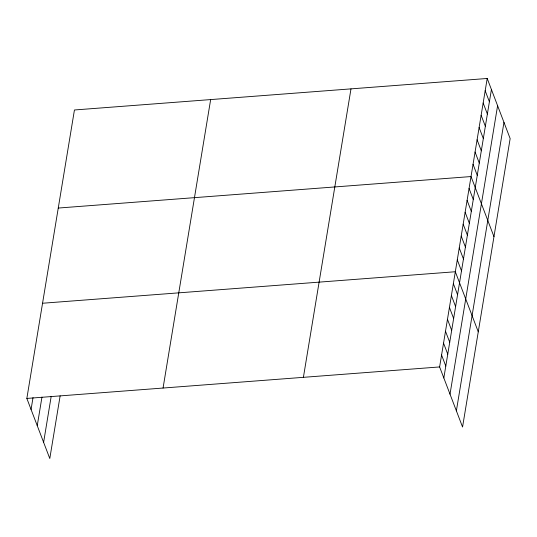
<?xml version="1.0" encoding="UTF-8"?>
<svg xmlns="http://www.w3.org/2000/svg" width="537" height="537" viewBox="0 0 537 537"><rect width="100%" height="100%" fill="white"/><g stroke="black" fill="none" stroke-linecap="round" stroke-linejoin="round"><path stroke-width="0.81" d="M60.137 395.856L49.793 458.524L26.85 398.434L74.442 109.978L487.207 78.476L510.15 138.566L462.558 427.022L439.615 366.939L487.207 78.476M31.065 409.476L33.026 397.575M37.248 425.66L41.96 397.105M43.611 442.34L51.203 396.326M163.06 388.043L210.652 99.58M303.405 377.33L350.99 88.867M443.831 377.974L491.422 89.511M450.013 394.158L497.598 105.702M456.376 410.839L503.968 122.376M58.258 208.054L471.023 176.552L493.966 236.642M42.557 303.244L455.316 271.742L478.266 331.832M26.85 398.434L439.615 366.939M485.179 90.733L489.395 101.775M483.159 102.997L487.374 114.032M481.139 115.254L485.354 126.289M479.111 127.511L483.327 138.553M477.091 139.774L481.306 150.81M475.07 152.031L479.286 163.067M473.043 164.295L477.259 175.331M469.063 188.453L473.278 199.489M467.096 200.348L471.311 211.39M465.136 212.249L469.351 223.285M463.169 224.151L467.385 235.186M461.209 236.045L465.425 247.087M459.242 247.946L463.458 258.982M457.282 259.848L461.498 270.883M453.356 283.643L457.571 294.679M451.395 295.545L455.604 306.58M449.429 307.439L453.644 318.481M447.469 319.34L451.684 330.376M445.502 331.242L449.717 342.277M443.542 343.136L447.757 354.178M441.575 355.038L445.791 366.073"/></g></svg>
